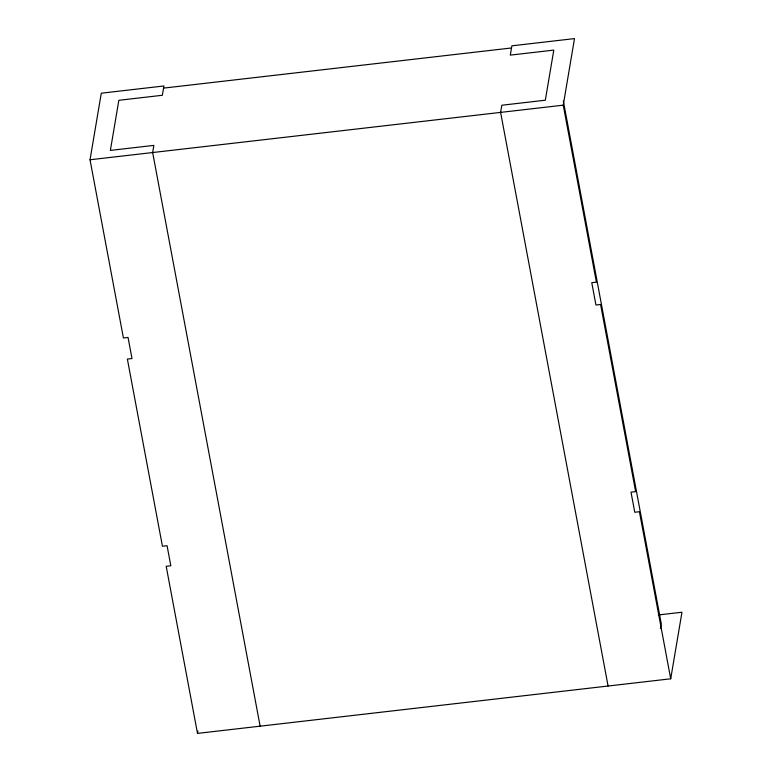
<?xml version="1.0" encoding="UTF-8"?>
<svg xmlns="http://www.w3.org/2000/svg" width="772" height="772" viewBox="0 0 772 772"><rect width="100%" height="100%" fill="white"/><g stroke="black" fill="none" stroke-linecap="round" stroke-linejoin="round"><path stroke-width="1.16" d="M658.333 614.956L681.966 612.235L670.714 678.8L197.497 733.4L166.202 566.31L170.824 565.779L167.07 545.707L162.438 546.238L127.37 359.077L132.002 358.546L128.046 337.432L123.414 337.972L90.034 159.765L101.286 93.2L163.915 85.972L162.342 95.274L118.849 100.292L110.367 150.405L153.869 145.387L152.653 152.547L260.125 726.172M197.497 733.4L197.902 731.026M670.714 678.8L639.409 511.711L634.777 512.251L631.013 492.169L635.645 491.639L600.577 304.477L595.945 305.017L591.767 282.677L596.399 282.147L563.242 105.166L574.503 38.6L511.875 45.828L510.302 55.121L553.794 50.103L545.322 100.215L501.829 105.233L500.613 112.394L608.085 686.028M660.475 628.398L661.266 623.737L563.348 101.064M163.558 88.114L511.518 47.961M90.034 159.765L563.242 105.166"/></g></svg>
